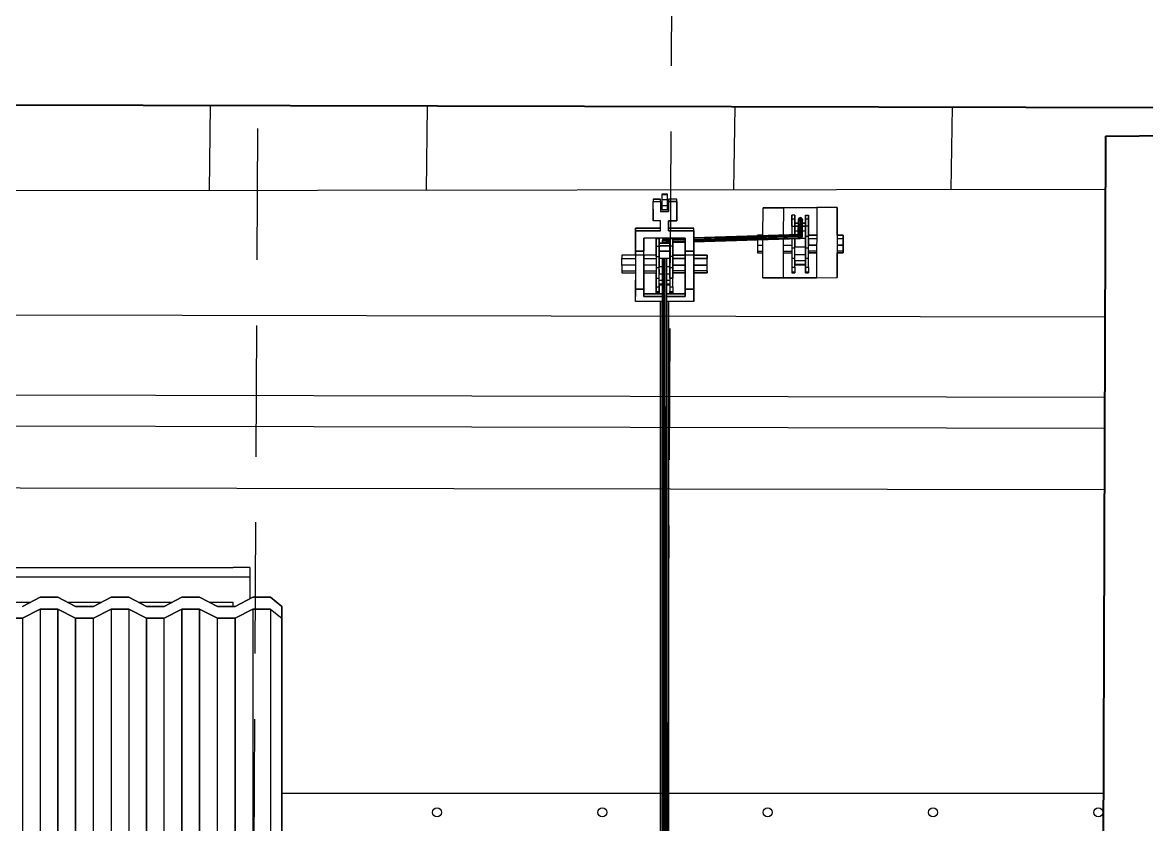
# Model space of a CAD drawing. Header units: millimetres. Extents: x -4997 to -4876, y -8737 to -8661.
# Drawn here: x -4911.26 to -4905.82, y -8696.64 to -8692.76 of the extents above; entities that cross this region are included whole.
import ezdxf

# ---------------------------------------------------------------- set-up
doc = ezdxf.new("R2010")
doc.units = ezdxf.units.MM
doc.header["$LTSCALE"] = 0.1
doc.linetypes.add('HIDDEN', pattern=[9.525, 6.35, -3.175])
for name, color, linetype in [('cobertura nova', 4, 'Continuous'), ('hachuras cobertura', 251, 'Continuous'), ('imagem', 7, 'Continuous'), ('layout cobertura', 251, 'Continuous'), ('visto', 9, 'Continuous')]:
    doc.layers.add(name, color=color, linetype=linetype)
doc.layers.add('coberturas', color=7, linetype='Continuous', lineweight=40)
picture_1 = doc.add_image_def('image1.jpg', size_in_pixel=(1920, 1080))

msp = doc.modelspace()

# ---------------------------------------------------------------- linework, layer by layer
at = {"layer": 'cobertura nova'}
for p, q in [((-4908.1689, -8693.6184), (-4908.2042, -8693.6184)), ((-4908.2042, -8693.6184), (-4908.2042, -8693.6301)), ((-4908.2042, -8693.6184), (-4908.1689, -8693.6184)), ((-4908.2042, -8693.6783), (-4908.2042, -8693.6301)), ((-4908.2042, -8693.6301), (-4908.1689, -8693.6301)), ((-4908.1689, -8693.6301), (-4908.1689, -8693.6184)), ((-4908.1689, -8693.6301), (-4908.1689, -8693.6783)), ((-4908.1603, -8693.5936), (-4908.136, -8693.5936)), ((-4908.1603, -8693.5969), (-4908.1603, -8693.5936)), ((-4908.1603, -8693.6207), (-4908.1603, -8693.5969)), ((-4908.1603, -8693.5969), (-4908.136, -8693.5969)), ((-4908.1603, -8693.6509), (-4908.1603, -8693.6207)), ((-4908.1603, -8693.6207), (-4908.136, -8693.6207)), ((-4908.136, -8693.5936), (-4908.136, -8693.5969)), ((-4908.136, -8693.5969), (-4908.136, -8693.6207)), ((-4908.136, -8693.6207), (-4908.136, -8693.6509)), ((-4908.0901, -8693.6184), (-4908.1293, -8693.6184)), ((-4908.1293, -8693.6184), (-4908.1293, -8693.6301)), ((-4908.0901, -8693.6301), (-4908.1293, -8693.6301)), ((-4908.1293, -8693.6301), (-4908.1293, -8693.6783)), ((-4908.1293, -8693.6783), (-4908.1293, -8693.6301)), ((-4908.1293, -8693.6301), (-4908.0901, -8693.6301)), ((-4908.0901, -8693.6301), (-4908.0901, -8693.6184)), ((-4908.0901, -8693.6783), (-4908.0901, -8693.6301)), ((-4908.0901, -8693.6301), (-4908.0901, -8693.6783)), ((-4908.2042, -8693.6665), (-4908.2042, -8693.6783)), ((-4908.2042, -8693.6783), (-4908.2042, -8693.6665)), ((-4908.2042, -8693.7238), (-4908.2042, -8693.6783)), ((-4908.2042, -8693.6783), (-4908.2042, -8693.7238)), ((-4908.1603, -8693.6665), (-4908.1689, -8693.6665)), ((-4908.1689, -8693.6665), (-4908.1603, -8693.6665)), ((-4908.1293, -8693.6783), (-4908.1689, -8693.6783)), ((-4908.1689, -8693.6783), (-4908.1293, -8693.6783)), ((-4908.1603, -8693.6699), (-4908.1603, -8693.6509)), ((-4908.136, -8693.6509), (-4908.1603, -8693.6509)), ((-4908.136, -8693.6699), (-4908.1603, -8693.6699)), ((-4908.136, -8693.6509), (-4908.136, -8693.6699)), ((-4908.1293, -8693.6665), (-4908.136, -8693.6665)), ((-4908.136, -8693.6665), (-4908.1293, -8693.6665)), ((-4908.1293, -8693.6665), (-4908.1293, -8693.6783)), ((-4908.0901, -8693.7238), (-4908.0901, -8693.6783)), ((-4908.0901, -8693.6783), (-4908.0901, -8693.7238)), ((-4907.6731, -8693.7951), (-4907.6727, -8693.6603)), ((-4907.6727, -8693.6603), (-4907.574, -8693.6601)), ((-4907.574, -8693.6602), (-4907.6727, -8693.6604)), ((-4907.574, -8693.6601), (-4907.5745, -8693.792)), ((-4907.574, -8693.6601), (-4907.412, -8693.6599)), ((-4907.412, -8693.6599), (-4907.574, -8693.6602)), ((-4907.412, -8693.6599), (-4907.4132, -8693.9986)), ((-4907.3136, -8693.6596), (-4907.412, -8693.6599)), ((-4907.3136, -8693.6596), (-4907.3145, -8693.9983)), ((-4907.3139, -8693.7936), (-4907.3136, -8693.6596)), ((-4908.1689, -8693.7238), (-4908.2042, -8693.7238)), ((-4908.1689, -8693.7715), (-4908.1689, -8693.7238)), ((-4908.1689, -8693.7596), (-4908.1689, -8693.7238)), ((-4908.1293, -8693.7597), (-4908.1293, -8693.7238)), ((-4908.1293, -8693.7714), (-4908.1293, -8693.7238)), ((-4908.1293, -8693.7238), (-4908.1293, -8693.7596)), ((-4908.1293, -8693.7238), (-4908.0901, -8693.7238)), ((-4908.0901, -8693.7238), (-4908.1293, -8693.7238)), ((-4908.1293, -8693.7238), (-4908.1293, -8693.7715)), ((-4907.5327, -8693.6967), (-4907.5327, -8693.7153)), ((-4907.5327, -8693.7019), (-4907.5327, -8693.6967)), ((-4907.5183, -8693.6967), (-4907.5327, -8693.6967)), ((-4907.5327, -8693.6967), (-4907.5327, -8693.7019)), ((-4907.5327, -8693.7153), (-4907.5327, -8693.6967)), ((-4907.5327, -8693.7249), (-4907.5327, -8693.7019)), ((-4907.5327, -8693.7153), (-4907.5327, -8693.7501)), ((-4907.5183, -8693.7153), (-4907.5327, -8693.7153)), ((-4907.5327, -8693.7501), (-4907.5327, -8693.7153)), ((-4907.5327, -8693.7501), (-4907.5327, -8693.7249)), ((-4907.5183, -8693.7153), (-4907.5183, -8693.6967)), ((-4907.5183, -8693.6967), (-4907.5183, -8693.7153)), ((-4907.5183, -8693.7501), (-4907.5183, -8693.7153)), ((-4907.5183, -8693.7153), (-4907.5183, -8693.7501)), ((-4907.5035, -8693.7355), (-4907.5183, -8693.7355)), ((-4907.5183, -8693.7355), (-4907.5035, -8693.7355)), ((-4907.5183, -8693.7489), (-4907.5183, -8693.7355)), ((-4907.5034, -8693.7192), (-4907.5041, -8693.7898)), ((-4907.5001, -8693.7272), (-4907.5036, -8693.7898)), ((-4907.5034, -8693.7192), (-4907.4921, -8693.708)), ((-4907.5001, -8693.7113), (-4907.5034, -8693.7192)), ((-4907.5034, -8693.7192), (-4907.5001, -8693.7272)), ((-4907.5001, -8693.7272), (-4907.5007, -8693.7897)), ((-4907.4921, -8693.708), (-4907.5001, -8693.7113)), ((-4907.4921, -8693.708), (-4907.5001, -8693.7272)), ((-4907.4921, -8693.7305), (-4907.5001, -8693.7272)), ((-4907.4921, -8693.7305), (-4907.4989, -8693.7896)), ((-4907.4929, -8693.8095), (-4907.4842, -8693.7272)), ((-4907.4921, -8693.7305), (-4907.4929, -8693.8095)), ((-4907.4842, -8693.7113), (-4907.4921, -8693.708)), ((-4907.4809, -8693.7192), (-4907.4921, -8693.708)), ((-4907.4921, -8693.708), (-4907.4921, -8693.7305)), ((-4907.4842, -8693.7272), (-4907.4921, -8693.708)), ((-4907.4842, -8693.7272), (-4907.4921, -8693.7305)), ((-4907.485, -8693.8066), (-4907.4809, -8693.7192)), ((-4907.485, -8693.8066), (-4907.4842, -8693.7272)), ((-4907.4842, -8693.7113), (-4907.4809, -8693.7192)), ((-4907.4809, -8693.7192), (-4907.4842, -8693.7272)), ((-4907.4817, -8693.7995), (-4907.4809, -8693.7192)), ((-4907.4672, -8693.7355), (-4907.481, -8693.7355)), ((-4907.481, -8693.7355), (-4907.4672, -8693.7355)), ((-4907.4672, -8693.6967), (-4907.4527, -8693.6967)), ((-4907.4672, -8693.7153), (-4907.4672, -8693.6967)), ((-4907.4672, -8693.7019), (-4907.4672, -8693.6967)), ((-4907.4672, -8693.6967), (-4907.4672, -8693.7153)), ((-4907.4672, -8693.7019), (-4907.4672, -8693.7249)), ((-4907.4672, -8693.7249), (-4907.4672, -8693.7019)), ((-4907.4527, -8693.7153), (-4907.4672, -8693.7153)), ((-4907.4672, -8693.7153), (-4907.4672, -8693.7501)), ((-4907.4672, -8693.7501), (-4907.4672, -8693.7153)), ((-4907.4672, -8693.7249), (-4907.4672, -8693.7249)), ((-4907.4672, -8693.7249), (-4907.4672, -8693.7355)), ((-4907.4672, -8693.7355), (-4907.4672, -8693.7249)), ((-4907.4672, -8693.7355), (-4907.4672, -8693.7489)), ((-4907.4527, -8693.6967), (-4907.4527, -8693.7153)), ((-4907.4527, -8693.7153), (-4907.4527, -8693.6967)), ((-4907.4527, -8693.7153), (-4907.4527, -8693.7501)), ((-4907.4527, -8693.7501), (-4907.4527, -8693.7153)), ((-4908.2905, -8693.7951), (-4908.2905, -8693.7596)), ((-4908.2905, -8693.7596), (-4908.2905, -8693.7714)), ((-4908.2905, -8693.7714), (-4908.2905, -8693.7596)), ((-4908.2905, -8693.7596), (-4908.2487, -8693.7596)), ((-4908.2487, -8693.7597), (-4908.2905, -8693.7597)), ((-4908.2905, -8693.7597), (-4908.2905, -8693.7952)), ((-4908.2905, -8693.7714), (-4908.2905, -8693.8069)), ((-4908.2487, -8693.7714), (-4908.2905, -8693.7714)), ((-4908.2905, -8693.807), (-4908.2905, -8693.7715)), ((-4908.2905, -8693.7715), (-4908.2487, -8693.7715)), ((-4908.2487, -8693.7596), (-4908.1689, -8693.7596)), ((-4908.1689, -8693.7597), (-4908.2487, -8693.7597)), ((-4908.1689, -8693.7714), (-4908.2487, -8693.7714)), ((-4908.2487, -8693.7715), (-4908.1689, -8693.7715)), ((-4908.1293, -8693.7596), (-4908.0496, -8693.7596)), ((-4908.0496, -8693.7597), (-4908.1293, -8693.7597)), ((-4908.0496, -8693.7714), (-4908.1293, -8693.7714)), ((-4908.1293, -8693.7715), (-4908.0496, -8693.7715)), ((-4908.0496, -8693.7596), (-4908.0077, -8693.7596)), ((-4908.0077, -8693.7597), (-4908.0496, -8693.7597)), ((-4908.0077, -8693.7714), (-4908.0496, -8693.7714)), ((-4908.0496, -8693.7715), (-4908.0077, -8693.7715)), ((-4908.0077, -8693.7714), (-4908.0077, -8693.7596)), ((-4908.0077, -8693.8069), (-4908.0077, -8693.7714)), ((-4908.0077, -8693.7714), (-4908.0077, -8693.7715)), ((-4908.0077, -8693.7715), (-4908.0077, -8693.7714)), ((-4908.0077, -8693.7715), (-4908.0077, -8693.807)), ((-4907.4929, -8693.7895), (-4908.0077, -8693.8054)), ((-4907.5009, -8693.7924), (-4908.0077, -8693.8081)), ((-4908.0077, -8693.806), (-4907.5009, -8693.7924)), ((-4907.6994, -8693.7959), (-4907.6994, -8693.7936)), ((-4907.6994, -8693.7936), (-4907.6994, -8693.7959)), ((-4907.6731, -8693.7936), (-4907.6994, -8693.7936)), ((-4907.6994, -8693.7959), (-4907.6994, -8693.7936)), ((-4907.5327, -8693.7501), (-4907.5327, -8693.7907)), ((-4907.5327, -8693.7501), (-4907.5183, -8693.7501)), ((-4907.5183, -8693.7489), (-4907.5037, -8693.7489)), ((-4907.5037, -8693.7489), (-4907.5183, -8693.7489)), ((-4907.5183, -8693.7902), (-4907.5183, -8693.7501)), ((-4907.5183, -8693.7501), (-4907.5183, -8693.7902)), ((-4907.5039, -8693.774), (-4907.5183, -8693.774)), ((-4907.5009, -8693.7924), (-4907.5042, -8693.7995)), ((-4907.4929, -8693.7895), (-4907.5009, -8693.7924)), ((-4907.4992, -8693.7918), (-4907.5009, -8693.8066)), ((-4907.5007, -8693.7923), (-4907.5009, -8693.8066)), ((-4907.4672, -8693.774), (-4907.4814, -8693.774)), ((-4907.4812, -8693.7489), (-4907.4672, -8693.7489)), ((-4907.4672, -8693.7489), (-4907.4812, -8693.7489)), ((-4907.4672, -8693.7501), (-4907.4672, -8693.7995)), ((-4907.4527, -8693.7501), (-4907.4672, -8693.7501)), ((-4907.4672, -8693.7995), (-4907.4672, -8693.7501)), ((-4907.4527, -8693.7501), (-4907.4527, -8693.7995)), ((-4907.4527, -8693.7995), (-4907.4527, -8693.7501)), ((-4907.4527, -8693.7936), (-4907.4124, -8693.7936)), ((-4907.4124, -8693.7936), (-4907.4527, -8693.7936)), ((-4907.3139, -8693.7936), (-4907.2857, -8693.7936)), ((-4907.2857, -8693.7936), (-4907.3139, -8693.7936)), ((-4907.2857, -8693.7936), (-4907.2857, -8693.7936)), ((-4907.2857, -8693.7936), (-4907.2857, -8693.8098)), ((-4907.2857, -8693.8022), (-4907.2857, -8693.7936)), ((-4907.2857, -8693.8098), (-4907.2857, -8693.7936)), ((-4908.2905, -8693.807), (-4908.2905, -8693.7951)), ((-4908.2905, -8693.7952), (-4908.2905, -8693.807)), ((-4908.2905, -8693.8069), (-4908.2905, -8693.8704)), ((-4908.2905, -8693.8705), (-4908.2905, -8693.807)), ((-4908.2487, -8693.8704), (-4908.2487, -8693.8069)), ((-4908.2487, -8693.807), (-4908.2487, -8693.8586)), ((-4908.2487, -8693.8587), (-4908.2487, -8693.807)), ((-4908.1689, -8693.807), (-4908.2487, -8693.807)), ((-4908.2487, -8693.807), (-4908.2487, -8693.8705)), ((-4908.1893, -8693.8211), (-4908.1893, -8693.807)), ((-4908.1893, -8693.807), (-4908.1893, -8693.8115)), ((-4908.1893, -8693.8115), (-4908.1893, -8693.807)), ((-4908.1893, -8693.8115), (-4908.1893, -8693.8462)), ((-4908.1749, -8693.8115), (-4908.1893, -8693.8115)), ((-4908.1893, -8693.8462), (-4908.1893, -8693.8115)), ((-4908.1893, -8693.8631), (-4908.1893, -8693.8211)), ((-4908.1893, -8693.8462), (-4908.1893, -8693.8956)), ((-4908.1893, -8693.8462), (-4908.1749, -8693.8462)), ((-4908.1893, -8693.8956), (-4908.1893, -8693.8462)), ((-4908.1749, -8693.8115), (-4908.1749, -8693.807)), ((-4908.1749, -8693.807), (-4908.1749, -8693.8211)), ((-4908.1749, -8693.807), (-4908.1749, -8693.8115)), ((-4908.1749, -8693.8462), (-4908.1749, -8693.8115)), ((-4908.1749, -8693.8115), (-4908.1749, -8693.8462)), ((-4908.1749, -8693.8211), (-4908.1749, -8693.8316)), ((-4908.1238, -8693.8316), (-4908.1749, -8693.8316)), ((-4908.1749, -8693.8316), (-4908.1238, -8693.8316)), ((-4908.1749, -8693.845), (-4908.1749, -8693.8316)), ((-4908.1238, -8693.845), (-4908.1749, -8693.845)), ((-4908.1749, -8693.845), (-4908.1238, -8693.845)), ((-4908.1749, -8693.8956), (-4908.1749, -8693.8462)), ((-4908.1749, -8693.8462), (-4908.1749, -8693.8956)), ((-4908.1293, -8693.807), (-4908.1689, -8693.807)), ((-4908.157, -8693.8127), (-4908.1603, -8693.8195)), ((-4908.1238, -8693.8184), (-4908.1603, -8693.8195)), ((-4908.1238, -8693.8188), (-4908.1603, -8693.8195)), ((-4908.1603, -8693.8195), (-4908.1603, -8693.8316)), ((-4908.1603, -8693.8195), (-4908.157, -8693.8264)), ((-4908.1603, -8693.845), (-4908.1603, -8693.845)), ((-4908.1582, -8693.845), (-4908.1582, -8693.845)), ((-4908.157, -8693.8264), (-4908.1573, -8693.8316)), ((-4908.149, -8693.8098), (-4908.157, -8693.8127)), ((-4908.1238, -8693.8116), (-4908.157, -8693.8127)), ((-4908.1238, -8693.812), (-4908.157, -8693.8127)), ((-4908.1408, -8693.8259), (-4908.157, -8693.8264)), ((-4908.1409, -8693.826), (-4908.157, -8693.8264)), ((-4908.157, -8693.8264), (-4908.157, -8693.8316)), ((-4908.157, -8693.8264), (-4908.149, -8693.8292)), ((-4908.157, -8693.845), (-4908.157, -8693.845)), ((-4908.1514, -8693.845), (-4908.1514, -8693.845)), ((-4908.1494, -8693.8316), (-4908.149, -8693.8292)), ((-4908.1238, -8693.809), (-4908.149, -8693.8098)), ((-4908.149, -8693.8098), (-4908.1238, -8693.8092)), ((-4908.149, -8693.8292), (-4908.1411, -8693.8264)), ((-4908.149, -8693.8316), (-4908.149, -8693.8292)), ((-4908.149, -8693.845), (-4908.149, -8693.845)), ((-4908.1436, -8693.845), (-4908.1436, -8693.845)), ((-4908.1418, -8693.8316), (-4908.1411, -8693.8264)), ((-4908.1411, -8693.8264), (-4908.1378, -8693.8195)), ((-4908.1411, -8693.8264), (-4908.1411, -8693.8316)), ((-4908.1411, -8693.845), (-4908.1411, -8693.845)), ((-4908.1391, -8693.845), (-4908.1391, -8693.845)), ((-4908.1384, -8693.8316), (-4908.1378, -8693.8195)), ((-4908.1378, -8693.8316), (-4908.1378, -8693.8195)), ((-4908.1238, -8693.8254), (-4908.1378, -8693.8258)), ((-4908.1238, -8693.8256), (-4908.1378, -8693.8259)), ((-4908.1378, -8693.8289), (-4908.1238, -8693.8285)), ((-4908.1378, -8693.845), (-4908.1378, -8693.845)), ((-4908.0496, -8693.807), (-4908.1293, -8693.807)), ((-4908.1238, -8693.8115), (-4908.1238, -8693.807)), ((-4908.1238, -8693.809), (-4908.1238, -8693.807)), ((-4908.1238, -8693.807), (-4908.1238, -8693.8115)), ((-4908.1093, -8693.8115), (-4908.1238, -8693.8115)), ((-4908.1238, -8693.8115), (-4908.1238, -8693.8462)), ((-4908.1238, -8693.8462), (-4908.1238, -8693.8115)), ((-4908.1238, -8693.8316), (-4908.1238, -8693.8285)), ((-4908.1238, -8693.8353), (-4908.1238, -8693.8316)), ((-4908.1238, -8693.8316), (-4908.1238, -8693.8316)), ((-4908.1238, -8693.8316), (-4908.1238, -8693.845)), ((-4908.1238, -8693.845), (-4908.1238, -8693.8316)), ((-4908.1238, -8693.845), (-4908.1238, -8693.845)), ((-4908.1238, -8693.8701), (-4908.1238, -8693.845)), ((-4908.1238, -8693.8462), (-4908.1238, -8693.8956)), ((-4908.1093, -8693.8462), (-4908.1238, -8693.8462)), ((-4908.1238, -8693.8956), (-4908.1238, -8693.8462)), ((-4908.1093, -8693.807), (-4908.1093, -8693.8115)), ((-4908.1093, -8693.8115), (-4908.1093, -8693.807)), ((-4908.0576, -8693.807), (-4908.1093, -8693.8086)), ((-4908.1093, -8693.8088), (-4908.0496, -8693.8072)), ((-4908.0496, -8693.8094), (-4908.1093, -8693.8112)), ((-4908.0496, -8693.8105), (-4908.1093, -8693.8117)), ((-4908.1093, -8693.8115), (-4908.1093, -8693.8462)), ((-4908.1093, -8693.8462), (-4908.1093, -8693.8115)), ((-4908.0496, -8693.8162), (-4908.1093, -8693.818)), ((-4908.0496, -8693.8174), (-4908.1093, -8693.8185)), ((-4908.0496, -8693.8232), (-4908.1093, -8693.825)), ((-4908.0496, -8693.8237), (-4908.1093, -8693.8252)), ((-4908.1093, -8693.8281), (-4908.0496, -8693.8263)), ((-4908.1093, -8693.8462), (-4908.1093, -8693.8956)), ((-4908.1093, -8693.8956), (-4908.1093, -8693.8462)), ((-4908.0496, -8693.8069), (-4908.0496, -8693.8704)), ((-4908.0496, -8693.8705), (-4908.0496, -8693.807)), ((-4907.5042, -8693.7995), (-4908.0077, -8693.8097)), ((-4907.5042, -8693.7995), (-4908.0077, -8693.8149)), ((-4907.5009, -8693.8066), (-4908.0077, -8693.8165)), ((-4907.5009, -8693.8066), (-4908.0077, -8693.8219)), ((-4908.0077, -8693.8704), (-4908.0077, -8693.8069)), ((-4908.0077, -8693.807), (-4908.0077, -8693.8586)), ((-4908.0077, -8693.807), (-4908.0077, -8693.8705)), ((-4908.0077, -8693.8587), (-4908.0077, -8693.8071)), ((-4907.4929, -8693.8095), (-4908.0077, -8693.8226)), ((-4908.0077, -8693.825), (-4907.4929, -8693.8095)), ((-4907.6994, -8693.8157), (-4907.6994, -8693.8414)), ((-4907.6994, -8693.8414), (-4907.6994, -8693.8697)), ((-4907.6994, -8693.8414), (-4907.6732, -8693.8414)), ((-4907.6736, -8693.999), (-4907.6731, -8693.8149)), ((-4907.5745, -8693.8119), (-4907.5752, -8693.9988)), ((-4907.5747, -8693.8414), (-4907.5327, -8693.8414)), ((-4907.5327, -8693.8107), (-4907.5327, -8693.8537)), ((-4907.5183, -8693.8537), (-4907.5183, -8693.8103)), ((-4907.5183, -8693.8103), (-4907.5183, -8693.8488)), ((-4907.5042, -8693.7995), (-4907.5009, -8693.8066)), ((-4907.5009, -8693.8066), (-4907.4929, -8693.8095)), ((-4907.4672, -8693.8096), (-4907.4968, -8693.8096)), ((-4907.4929, -8693.8095), (-4907.485, -8693.8066)), ((-4907.485, -8693.8066), (-4907.4817, -8693.7995)), ((-4907.4672, -8693.7995), (-4907.4672, -8693.8537)), ((-4907.4527, -8693.7995), (-4907.4672, -8693.7995)), ((-4907.4672, -8693.8537), (-4907.4672, -8693.7995)), ((-4907.4672, -8693.8096), (-4907.4672, -8693.8488)), ((-4907.4527, -8693.8537), (-4907.4527, -8693.7995)), ((-4907.4527, -8693.8098), (-4907.4125, -8693.8098)), ((-4907.4527, -8693.8414), (-4907.4527, -8693.8098)), ((-4907.4527, -8693.8098), (-4907.4527, -8693.8414)), ((-4907.4126, -8693.8414), (-4907.4527, -8693.8414)), ((-4907.4527, -8693.8414), (-4907.4126, -8693.8414)), ((-4907.314, -8693.8098), (-4907.2857, -8693.8098)), ((-4907.2857, -8693.8414), (-4907.314, -8693.8414)), ((-4907.314, -8693.8414), (-4907.2857, -8693.8414)), ((-4907.2857, -8693.8098), (-4907.2857, -8693.8414)), ((-4907.2857, -8693.8305), (-4907.2857, -8693.8098)), ((-4907.2857, -8693.8414), (-4907.2857, -8693.8098)), ((-4907.2857, -8693.8621), (-4907.2857, -8693.8305)), ((-4907.2857, -8693.8414), (-4907.2857, -8693.8697)), ((-4907.2857, -8693.8697), (-4907.2857, -8693.8414)), ((-4908.356, -8693.8897), (-4908.356, -8693.906)), ((-4908.2905, -8693.8897), (-4908.356, -8693.8897)), ((-4908.2905, -8693.8704), (-4908.2487, -8693.8704)), ((-4908.2905, -8693.8705), (-4908.2905, -8693.8883)), ((-4908.2905, -8693.8883), (-4908.2905, -8693.8705)), ((-4908.2487, -8693.8705), (-4908.2905, -8693.8705)), ((-4908.2905, -8693.8883), (-4908.2905, -8693.8883)), ((-4908.2905, -8693.8883), (-4908.2905, -8694.0103)), ((-4908.2905, -8693.8883), (-4908.2487, -8693.8883)), ((-4908.2487, -8693.8883), (-4908.2487, -8693.8705)), ((-4908.2487, -8694.0103), (-4908.2487, -8693.8883)), ((-4908.2487, -8693.8883), (-4908.2487, -8694.0103)), ((-4908.1893, -8693.8897), (-4908.2487, -8693.8897)), ((-4908.1893, -8693.8897), (-4908.1893, -8693.8631)), ((-4908.1893, -8693.8956), (-4908.1893, -8693.9499)), ((-4908.1893, -8693.8956), (-4908.1749, -8693.8956)), ((-4908.1238, -8693.8701), (-4908.1749, -8693.8701)), ((-4908.1749, -8693.8701), (-4908.1238, -8693.8701)), ((-4908.1749, -8693.9499), (-4908.1749, -8693.8956)), ((-4908.1749, -8693.8956), (-4908.1749, -8693.9499)), ((-4908.1238, -8693.8701), (-4908.1238, -8693.8701)), ((-4908.1238, -8693.9058), (-4908.1238, -8693.8701)), ((-4908.1238, -8693.8956), (-4908.1238, -8693.9499)), ((-4908.1093, -8693.8956), (-4908.1238, -8693.8956)), ((-4908.1238, -8693.9499), (-4908.1238, -8693.8956)), ((-4908.1093, -8693.8897), (-4908.0496, -8693.8897)), ((-4908.0496, -8693.8897), (-4908.1093, -8693.8897)), ((-4908.1093, -8693.9499), (-4908.1093, -8693.8956)), ((-4908.1093, -8693.8956), (-4908.1093, -8693.9499)), ((-4908.0496, -8693.8883), (-4908.0496, -8693.8704)), ((-4908.0496, -8693.8704), (-4908.0077, -8693.8704)), ((-4908.0496, -8693.8705), (-4908.0496, -8693.8883)), ((-4908.0077, -8693.8705), (-4908.0496, -8693.8705)), ((-4908.0496, -8693.8883), (-4908.0496, -8694.0103)), ((-4908.0496, -8694.0103), (-4908.0496, -8693.8883)), ((-4908.0496, -8693.8883), (-4908.0077, -8693.8883)), ((-4908.0077, -8693.8586), (-4908.0077, -8693.8586)), ((-4908.0077, -8693.8587), (-4908.0077, -8693.8897)), ((-4908.0077, -8693.8897), (-4908.0077, -8693.8587)), ((-4908.0077, -8693.8587), (-4908.0077, -8693.8587)), ((-4908.0077, -8693.8883), (-4908.0077, -8693.8704)), ((-4908.0077, -8693.8705), (-4908.0077, -8693.8883)), ((-4908.0077, -8694.0103), (-4908.0077, -8693.8883)), ((-4908.0077, -8693.8883), (-4908.0077, -8694.0103)), ((-4908.0077, -8693.8897), (-4907.9423, -8693.8897)), ((-4907.9423, -8693.8897), (-4908.0077, -8693.8897)), ((-4907.9423, -8693.8897), (-4907.9423, -8693.8897)), ((-4907.9423, -8693.8897), (-4907.9423, -8693.906)), ((-4907.9423, -8693.906), (-4907.9423, -8693.8897)), ((-4907.6994, -8693.8697), (-4907.6994, -8693.8783)), ((-4907.6994, -8693.8697), (-4907.6733, -8693.8697)), ((-4907.6994, -8693.8783), (-4907.6733, -8693.8783)), ((-4907.5748, -8693.8697), (-4907.5327, -8693.8697)), ((-4907.5748, -8693.8783), (-4907.5327, -8693.8783)), ((-4907.5327, -8693.8537), (-4907.5327, -8693.9049)), ((-4907.5327, -8693.8537), (-4907.5183, -8693.8537)), ((-4907.5183, -8693.8488), (-4907.4672, -8693.8488)), ((-4907.5183, -8693.9049), (-4907.5183, -8693.8537)), ((-4907.5183, -8693.8858), (-4907.4672, -8693.8858)), ((-4907.4672, -8693.8537), (-4907.4672, -8693.9049)), ((-4907.4672, -8693.8537), (-4907.4527, -8693.8537)), ((-4907.4672, -8693.9049), (-4907.4672, -8693.8537)), ((-4907.4527, -8693.9049), (-4907.4527, -8693.8537)), ((-4907.4527, -8693.8697), (-4907.4527, -8693.8783)), ((-4907.4127, -8693.8697), (-4907.4527, -8693.8697)), ((-4907.4527, -8693.8783), (-4907.4527, -8693.8697)), ((-4907.4127, -8693.8783), (-4907.4527, -8693.8783)), ((-4907.4527, -8693.8783), (-4907.4127, -8693.8783)), ((-4907.3145, -8693.9983), (-4907.3141, -8693.8783)), ((-4907.2857, -8693.8697), (-4907.3141, -8693.8697)), ((-4907.2857, -8693.8783), (-4907.3141, -8693.8783)), ((-4907.3141, -8693.8783), (-4907.2857, -8693.8783)), ((-4907.2857, -8693.8697), (-4907.2857, -8693.8783)), ((-4907.2857, -8693.8783), (-4907.2857, -8693.8697)), ((-4907.2857, -8693.8783), (-4907.2857, -8693.8783)), ((-4908.356, -8693.9375), (-4908.356, -8693.906)), ((-4908.356, -8693.906), (-4908.2905, -8693.906)), ((-4908.356, -8693.9375), (-4908.356, -8693.9659)), ((-4908.2905, -8693.9375), (-4908.356, -8693.9375)), ((-4908.2487, -8693.906), (-4908.1893, -8693.906)), ((-4908.1893, -8693.9375), (-4908.2487, -8693.9375)), ((-4908.1893, -8693.906), (-4908.1893, -8693.9375)), ((-4908.1893, -8693.9375), (-4908.1893, -8693.9659)), ((-4908.1893, -8693.9499), (-4908.1749, -8693.9499)), ((-4908.1893, -8693.9499), (-4908.1893, -8694.0011)), ((-4908.1238, -8693.9058), (-4908.1749, -8693.9058)), ((-4908.1749, -8693.9449), (-4908.1749, -8693.9058)), ((-4908.1749, -8693.9449), (-4908.1603, -8693.9449)), ((-4908.1749, -8694.0011), (-4908.1749, -8693.9499)), ((-4908.1749, -8693.9819), (-4908.1749, -8693.9499)), ((-4908.1603, -8693.9058), (-4908.1603, -8699.3077)), ((-4908.157, -8693.9058), (-4908.1601, -8699.3077)), ((-4908.157, -8693.9058), (-4908.157, -8699.3077)), ((-4908.1565, -8699.3077), (-4908.149, -8693.9058)), ((-4908.149, -8699.3077), (-4908.149, -8693.9058)), ((-4908.1485, -8699.3077), (-4908.1411, -8693.9058)), ((-4908.1411, -8693.9058), (-4908.1411, -8699.3077)), ((-4908.1409, -8699.3077), (-4908.1378, -8693.9058)), ((-4908.1378, -8699.3077), (-4908.1378, -8693.9058)), ((-4908.1378, -8693.9449), (-4908.1238, -8693.9449)), ((-4908.1238, -8693.9449), (-4908.1238, -8693.9058)), ((-4908.1238, -8693.9819), (-4908.1238, -8693.9449)), ((-4908.1238, -8693.9499), (-4908.1238, -8694.0011)), ((-4908.1238, -8693.9499), (-4908.1093, -8693.9499)), ((-4908.1238, -8694.0011), (-4908.1238, -8693.9499)), ((-4908.1093, -8693.906), (-4908.0496, -8693.906)), ((-4908.1093, -8693.9375), (-4908.1093, -8693.906)), ((-4908.0496, -8693.906), (-4908.1093, -8693.906)), ((-4908.1093, -8693.906), (-4908.1093, -8693.906)), ((-4908.0496, -8693.9375), (-4908.1093, -8693.9375)), ((-4908.1093, -8693.9375), (-4908.0496, -8693.9375)), ((-4908.1093, -8694.0011), (-4908.1093, -8693.9499)), ((-4908.1093, -8693.9499), (-4908.1093, -8694.0011)), ((-4908.0077, -8693.906), (-4907.9423, -8693.906)), ((-4907.9423, -8693.906), (-4908.0077, -8693.906)), ((-4907.9423, -8693.9375), (-4908.0077, -8693.9375)), ((-4908.0077, -8693.9375), (-4907.9423, -8693.9375)), ((-4907.9423, -8693.906), (-4907.9423, -8693.906)), ((-4907.9423, -8693.9375), (-4907.9423, -8693.906)), ((-4907.9423, -8693.9659), (-4907.9423, -8693.9375)), ((-4907.5327, -8693.9049), (-4907.5327, -8693.947)), ((-4907.5327, -8693.9049), (-4907.5183, -8693.9049)), ((-4907.5327, -8693.947), (-4907.5327, -8693.97)), ((-4907.5327, -8693.947), (-4907.5183, -8693.947)), ((-4907.5183, -8693.947), (-4907.5183, -8693.9049)), ((-4907.5183, -8693.9161), (-4907.4672, -8693.9161)), ((-4907.5183, -8693.9161), (-4907.5183, -8693.9327)), ((-4907.5183, -8693.9327), (-4907.4672, -8693.9327)), ((-4907.5183, -8693.9364), (-4907.5183, -8693.9327)), ((-4907.5183, -8693.9327), (-4907.5183, -8693.9364)), ((-4907.4672, -8693.9364), (-4907.5183, -8693.9364)), ((-4907.5183, -8693.9364), (-4907.4672, -8693.9364)), ((-4907.5183, -8693.947), (-4907.5183, -8693.97)), ((-4907.4672, -8693.9049), (-4907.4672, -8693.947)), ((-4907.4672, -8693.9049), (-4907.4527, -8693.9049)), ((-4907.4672, -8693.947), (-4907.4672, -8693.9049)), ((-4907.4672, -8693.947), (-4907.4672, -8693.97)), ((-4907.4672, -8693.947), (-4907.4527, -8693.947)), ((-4907.4672, -8693.97), (-4907.4672, -8693.947)), ((-4907.4527, -8693.947), (-4907.4527, -8693.9049)), ((-4907.4527, -8693.947), (-4907.4527, -8693.97)), ((-4908.356, -8693.9659), (-4908.2905, -8693.9659)), ((-4908.356, -8693.9659), (-4908.356, -8693.9745)), ((-4908.356, -8693.9745), (-4908.2905, -8693.9745)), ((-4908.2905, -8694.0081), (-4908.2905, -8694.0081)), ((-4908.2905, -8694.0081), (-4908.2905, -8694.0249)), ((-4908.2905, -8694.0103), (-4908.2905, -8694.0103)), ((-4908.2905, -8694.0103), (-4908.2905, -8694.0547)), ((-4908.2905, -8694.0547), (-4908.2905, -8694.0103)), ((-4908.2487, -8693.9659), (-4908.1893, -8693.9659)), ((-4908.2487, -8693.9745), (-4908.2487, -8694.0081)), ((-4908.2487, -8693.9745), (-4908.1893, -8693.9745)), ((-4908.2487, -8694.0103), (-4908.2487, -8694.0249)), ((-4908.2487, -8694.0547), (-4908.2487, -8694.0103)), ((-4908.2487, -8694.0103), (-4908.2487, -8694.0547)), ((-4908.1893, -8693.9659), (-4908.1893, -8693.9745)), ((-4908.1893, -8694.018), (-4908.1893, -8693.9745)), ((-4908.1893, -8694.0011), (-4908.1749, -8694.0011)), ((-4908.1893, -8694.0431), (-4908.1893, -8694.0011)), ((-4908.1893, -8694.0011), (-4908.1893, -8694.0431)), ((-4908.1749, -8693.9584), (-4908.1749, -8693.978)), ((-4908.1603, -8693.9819), (-4908.1749, -8693.9819)), ((-4908.1749, -8694.0122), (-4908.1749, -8693.9819)), ((-4908.1749, -8693.9941), (-4908.1749, -8693.9941)), ((-4908.1749, -8693.9941), (-4908.1749, -8693.9941)), ((-4908.1749, -8693.9941), (-4908.1749, -8693.9941)), ((-4908.1749, -8694.0431), (-4908.1749, -8694.0011)), ((-4908.1238, -8693.9819), (-4908.1378, -8693.9819)), ((-4908.1238, -8693.9686), (-4908.1238, -8693.9686)), ((-4908.1238, -8693.9686), (-4908.1238, -8693.9686)), ((-4908.1238, -8694.0011), (-4908.1238, -8693.9819)), ((-4908.1238, -8694.0011), (-4908.1238, -8694.0431)), ((-4908.1238, -8694.0011), (-4908.1093, -8694.0011)), ((-4908.1093, -8694.0011), (-4908.1238, -8694.0011)), ((-4908.0496, -8693.9659), (-4908.1093, -8693.9659)), ((-4908.1093, -8694.018), (-4908.1093, -8693.9745)), ((-4908.0496, -8693.9745), (-4908.1093, -8693.9745)), ((-4908.1093, -8693.9745), (-4908.0496, -8693.9745)), ((-4908.1093, -8694.0431), (-4908.1093, -8694.0011)), ((-4908.0496, -8694.0103), (-4908.0496, -8694.0547)), ((-4908.0496, -8694.0547), (-4908.0496, -8694.0103)), ((-4907.9423, -8693.9659), (-4908.0077, -8693.9659)), ((-4908.0077, -8693.9745), (-4908.0077, -8694.0081)), ((-4907.9423, -8693.9745), (-4908.0077, -8693.9745)), ((-4908.0077, -8693.9745), (-4907.9423, -8693.9745)), ((-4908.0077, -8694.0081), (-4908.0077, -8694.0249)), ((-4908.0077, -8694.0547), (-4908.0077, -8694.0103)), ((-4908.0077, -8694.0103), (-4908.0077, -8694.0547)), ((-4907.9423, -8693.9745), (-4907.9423, -8693.9659)), ((-4907.9423, -8693.9659), (-4907.9423, -8693.9745)), ((-4907.9423, -8693.9745), (-4907.9423, -8693.9745)), ((-4907.5752, -8693.9988), (-4907.6736, -8693.999)), ((-4907.5752, -8693.9989), (-4907.6736, -8693.9991)), ((-4907.6736, -8693.9991), (-4907.5752, -8693.9989)), ((-4907.4132, -8693.9986), (-4907.5752, -8693.9989)), ((-4907.5752, -8693.9989), (-4907.4132, -8693.9986)), ((-4907.4132, -8693.9986), (-4907.5752, -8693.9988)), ((-4907.5327, -8693.97), (-4907.5327, -8693.9752)), ((-4907.5327, -8693.97), (-4907.5183, -8693.97)), ((-4907.5327, -8693.9752), (-4907.5183, -8693.9752)), ((-4907.5183, -8693.97), (-4907.5183, -8693.9752)), ((-4907.4672, -8693.97), (-4907.4672, -8693.9752)), ((-4907.4672, -8693.97), (-4907.4527, -8693.97)), ((-4907.4672, -8693.9752), (-4907.4672, -8693.97)), ((-4907.4672, -8693.9752), (-4907.4527, -8693.9752)), ((-4907.4527, -8693.97), (-4907.4527, -8693.9752)), ((-4907.4132, -8693.9986), (-4907.3145, -8693.9983)), ((-4908.2905, -8694.0249), (-4908.2905, -8694.0249)), ((-4908.2905, -8694.0249), (-4908.2905, -8694.0367)), ((-4908.2905, -8694.0249), (-4908.2905, -8694.0249)), ((-4908.2905, -8694.0367), (-4908.2905, -8694.0367)), ((-4908.2905, -8694.0367), (-4908.2905, -8694.0367)), ((-4908.2905, -8694.0889), (-4908.2905, -8694.0547)), ((-4908.2905, -8694.0547), (-4908.2905, -8694.0889)), ((-4908.2487, -8694.0547), (-4908.2905, -8694.0547)), ((-4908.2905, -8694.0547), (-4908.2487, -8694.0547)), ((-4908.2487, -8694.0249), (-4908.2487, -8694.0771)), ((-4908.2487, -8694.0889), (-4908.2487, -8694.0367)), ((-4908.2487, -8694.0367), (-4908.2487, -8694.0547)), ((-4908.2487, -8694.0547), (-4908.2487, -8694.0889)), ((-4908.1893, -8694.0527), (-4908.1893, -8694.018)), ((-4908.1893, -8694.0431), (-4908.1749, -8694.0431)), ((-4908.1893, -8694.0662), (-4908.1893, -8694.0431)), ((-4908.1893, -8694.0431), (-4908.1893, -8694.0662)), ((-4908.1893, -8694.0713), (-4908.1893, -8694.0527)), ((-4908.1603, -8694.0122), (-4908.1749, -8694.0122)), ((-4908.1749, -8694.0289), (-4908.1749, -8694.0122)), ((-4908.1749, -8694.0289), (-4908.1603, -8694.0289)), ((-4908.1749, -8694.0326), (-4908.1749, -8694.0289)), ((-4908.1749, -8694.0326), (-4908.1749, -8694.0527)), ((-4908.1749, -8694.0326), (-4908.1603, -8694.0326)), ((-4908.1603, -8694.0326), (-4908.1749, -8694.0326)), ((-4908.1749, -8694.0662), (-4908.1749, -8694.0431)), ((-4908.1749, -8694.0431), (-4908.1749, -8694.0662)), ((-4908.1749, -8694.0527), (-4908.1749, -8694.0713)), ((-4908.1238, -8694.0122), (-4908.1378, -8694.0122)), ((-4908.1378, -8694.0289), (-4908.1238, -8694.0289)), ((-4908.1378, -8694.0326), (-4908.1238, -8694.0326)), ((-4908.1238, -8694.0326), (-4908.1378, -8694.0326)), ((-4908.1238, -8694.0431), (-4908.1093, -8694.0431)), ((-4908.1238, -8694.0431), (-4908.1238, -8694.0662)), ((-4908.1093, -8694.0431), (-4908.1093, -8694.0662)), ((-4908.0496, -8694.0889), (-4908.0496, -8694.0547)), ((-4908.0496, -8694.0547), (-4908.0077, -8694.0547)), ((-4908.0496, -8694.0547), (-4908.0496, -8694.0889)), ((-4908.0077, -8694.0547), (-4908.0496, -8694.0547)), ((-4908.0077, -8694.0249), (-4908.0077, -8694.0771)), ((-4908.0077, -8694.0889), (-4908.0077, -8694.0367)), ((-4908.0077, -8694.0367), (-4908.0077, -8694.0547)), ((-4908.0077, -8694.0547), (-4908.0077, -8694.0889)), ((-4908.2905, -8694.1135), (-4908.2905, -8694.0889)), ((-4908.2487, -8694.1135), (-4908.2905, -8694.1135)), ((-4908.1689, -8694.0771), (-4908.2487, -8694.0771)), ((-4908.2487, -8694.0771), (-4908.2487, -8694.0889)), ((-4908.2487, -8694.0771), (-4908.1689, -8694.0771)), ((-4908.2487, -8694.0889), (-4908.1689, -8694.0889)), ((-4908.1689, -8694.0889), (-4908.2487, -8694.0889)), ((-4908.1689, -8694.1135), (-4908.2487, -8694.1135)), ((-4908.1893, -8694.0662), (-4908.1749, -8694.0662)), ((-4908.1893, -8694.0713), (-4908.1893, -8694.0662)), ((-4908.1893, -8694.0662), (-4908.1893, -8694.0713)), ((-4908.1893, -8694.0713), (-4908.1749, -8694.0713)), ((-4908.1749, -8694.0713), (-4908.1749, -8694.0662)), ((-4908.1749, -8694.0662), (-4908.1749, -8694.0713)), ((-4908.1603, -8694.0771), (-4908.1689, -8694.0771)), ((-4908.1689, -8694.0771), (-4908.1603, -8694.0771)), ((-4908.1689, -8694.0889), (-4908.1603, -8694.0889)), ((-4908.1603, -8694.0889), (-4908.1689, -8694.0889)), ((-4908.1603, -8694.1135), (-4908.1689, -8694.1135)), ((-4908.1689, -8698.296), (-4908.1689, -8694.1135)), ((-4908.1689, -8698.296), (-4908.1689, -8694.1135)), ((-4908.1689, -8694.1135), (-4908.1689, -8698.296)), ((-4908.1293, -8694.0771), (-4908.1378, -8694.0771)), ((-4908.1378, -8694.0771), (-4908.1293, -8694.0771)), ((-4908.1378, -8694.0889), (-4908.1293, -8694.0889)), ((-4908.1293, -8694.0889), (-4908.1378, -8694.0889)), ((-4908.1293, -8694.1135), (-4908.1378, -8694.1135)), ((-4908.1293, -8694.1135), (-4908.1294, -8698.296)), ((-4908.1294, -8698.296), (-4908.1294, -8694.1135)), ((-4908.0496, -8694.0771), (-4908.1293, -8694.0771)), ((-4908.1293, -8694.0771), (-4908.0496, -8694.0771)), ((-4908.1293, -8694.0889), (-4908.0496, -8694.0889)), ((-4908.0496, -8694.0889), (-4908.1293, -8694.0889)), ((-4908.0496, -8694.1135), (-4908.1293, -8694.1135)), ((-4908.1238, -8694.0662), (-4908.1093, -8694.0662)), ((-4908.1238, -8694.0713), (-4908.1238, -8694.0662)), ((-4908.1238, -8694.0662), (-4908.1238, -8694.0713)), ((-4908.1093, -8694.0713), (-4908.1238, -8694.0713)), ((-4908.1238, -8694.0713), (-4908.1093, -8694.0713)), ((-4908.1093, -8694.0662), (-4908.1093, -8694.0713)), ((-4908.0077, -8694.1135), (-4908.0496, -8694.1135)), ((-4908.0077, -8694.0771), (-4908.0077, -8694.1129)), ((-4908.0077, -8694.0889), (-4908.0077, -8694.1135)), ((-4908.0077, -8694.1129), (-4908.0077, -8694.0889)), ((-4914.0757, -8695.401), (-4910.2357, -8695.4011)), ((-4910.1557, -8695.4011), (-4910.2357, -8695.4011)), ((-4910.1557, -8695.4011), (-4910.1557, -8695.4472)), ((-4910.2357, -8695.4472), (-4914.0757, -8695.4472)), ((-4910.1557, -8695.4472), (-4910.2357, -8695.4472)), ((-4910.1557, -8695.4472), (-4910.1557, -8695.5514)), ((-4911.2196, -8695.5697), (-4911.3778, -8695.5697)), ((-4911.1701, -8695.544), (-4911.2558, -8695.5886)), ((-4911.2558, -8695.5886), (-4911.1701, -8695.544)), ((-4911.1701, -8695.544), (-4911.1701, -8695.544)), ((-4911.0844, -8695.544), (-4911.1701, -8695.544)), ((-4911.1701, -8695.544), (-4911.0844, -8695.544)), ((-4911.0844, -8695.544), (-4911.0844, -8695.544)), ((-4911.0844, -8695.544), (-4910.9987, -8695.5886)), ((-4910.9987, -8695.5886), (-4911.0844, -8695.544)), ((-4911.0844, -8695.544), (-4911.0844, -8695.544)), ((-4910.8767, -8695.5697), (-4911.035, -8695.5697)), ((-4910.913, -8695.5886), (-4910.8273, -8695.544)), ((-4910.8273, -8695.544), (-4910.913, -8695.5886)), ((-4910.8273, -8695.544), (-4910.7416, -8695.544)), ((-4910.8273, -8695.544), (-4910.8273, -8695.544)), ((-4910.7416, -8695.544), (-4910.8273, -8695.544)), ((-4910.8273, -8695.544), (-4910.8273, -8695.544)), ((-4910.7416, -8695.544), (-4910.6558, -8695.5886)), ((-4910.7416, -8695.544), (-4910.7416, -8695.544)), ((-4910.6558, -8695.5886), (-4910.7416, -8695.544)), ((-4910.7416, -8695.544), (-4910.7416, -8695.544)), ((-4910.5339, -8695.5697), (-4910.6921, -8695.5697)), ((-4910.5701, -8695.5886), (-4910.4844, -8695.544)), ((-4910.4844, -8695.544), (-4910.5701, -8695.5886)), ((-4910.4844, -8695.544), (-4910.3987, -8695.544)), ((-4910.4844, -8695.544), (-4910.4844, -8695.544)), ((-4910.3987, -8695.544), (-4910.4844, -8695.544)), ((-4910.4844, -8695.544), (-4910.4844, -8695.544)), ((-4910.3987, -8695.544), (-4910.313, -8695.5886)), ((-4910.3987, -8695.544), (-4910.3987, -8695.544)), ((-4910.313, -8695.5886), (-4910.3987, -8695.544)), ((-4910.3987, -8695.544), (-4910.3987, -8695.544)), ((-4910.2357, -8695.5697), (-4910.3492, -8695.5697)), ((-4910.2357, -8695.5886), (-4910.2357, -8695.5697)), ((-4910.2273, -8695.5886), (-4910.1416, -8695.544)), ((-4910.1416, -8695.544), (-4910.2273, -8695.5886)), ((-4910.0558, -8695.544), (-4910.1416, -8695.544)), ((-4910.1416, -8695.544), (-4910.0558, -8695.544)), ((-4910.1416, -8695.544), (-4910.1416, -8695.544)), ((-4910.0005, -8695.5886), (-4910.0558, -8695.544)), ((-4910.0558, -8695.544), (-4910.0558, -8695.544)), ((-4910.0558, -8695.544), (-4910.0005, -8695.5886)), ((-4911.2558, -8695.5886), (-4911.2558, -8695.5886)), ((-4911.2557, -8695.6458), (-4911.17, -8695.6012)), ((-4911.17, -8695.6012), (-4911.2557, -8695.6458)), ((-4911.17, -8695.6012), (-4911.0843, -8695.6012)), ((-4911.0843, -8695.6012), (-4911.17, -8695.6012)), ((-4910.9986, -8695.6458), (-4911.0843, -8695.6012)), ((-4911.0843, -8695.6012), (-4910.9986, -8695.6458)), ((-4910.9987, -8695.5886), (-4910.913, -8695.5886)), ((-4910.9987, -8695.5886), (-4910.9987, -8695.5886)), ((-4910.913, -8695.5886), (-4910.9987, -8695.5886)), ((-4910.9987, -8695.5886), (-4910.9987, -8695.5886)), ((-4910.913, -8695.5886), (-4910.913, -8695.5886)), ((-4910.913, -8695.5886), (-4910.913, -8695.5886)), ((-4910.9129, -8695.6458), (-4910.8272, -8695.6012)), ((-4910.8272, -8695.6012), (-4910.9129, -8695.6458)), ((-4910.8272, -8695.6012), (-4910.7414, -8695.6012)), ((-4910.7414, -8695.6012), (-4910.8272, -8695.6012)), ((-4910.7414, -8695.6012), (-4910.6557, -8695.6458)), ((-4910.6557, -8695.6458), (-4910.7414, -8695.6012)), ((-4910.6558, -8695.5886), (-4910.5701, -8695.5886)), ((-4910.6558, -8695.5886), (-4910.6558, -8695.5886)), ((-4910.5701, -8695.5886), (-4910.6558, -8695.5886)), ((-4910.6558, -8695.5886), (-4910.6558, -8695.5886)), ((-4910.5701, -8695.5886), (-4910.5701, -8695.5886)), ((-4910.5701, -8695.5886), (-4910.5701, -8695.5886)), ((-4910.57, -8695.6458), (-4910.4843, -8695.6012)), ((-4910.4843, -8695.6012), (-4910.57, -8695.6458)), ((-4910.3986, -8695.6012), (-4910.4843, -8695.6012)), ((-4910.4843, -8695.6012), (-4910.3986, -8695.6012)), ((-4910.3986, -8695.6012), (-4910.3129, -8695.6458)), ((-4910.3129, -8695.6458), (-4910.3986, -8695.6012)), ((-4910.313, -8695.5886), (-4910.2273, -8695.5886)), ((-4910.313, -8695.5886), (-4910.313, -8695.5886)), ((-4910.2273, -8695.5886), (-4910.313, -8695.5886)), ((-4910.313, -8695.5886), (-4910.313, -8695.5886)), ((-4910.2273, -8695.5886), (-4910.2273, -8695.5886)), ((-4910.2273, -8695.5886), (-4910.2273, -8695.5886)), ((-4910.2271, -8695.6458), (-4910.1414, -8695.6012)), ((-4910.1414, -8695.6012), (-4910.2271, -8695.6458)), ((-4910.1414, -8695.6012), (-4910.0557, -8695.6012)), ((-4910.0557, -8695.6012), (-4910.1414, -8695.6012)), ((-4910.0557, -8695.6012), (-4910.0004, -8695.6458)), ((-4910.0004, -8695.6458), (-4910.0005, -8695.5886)), ((-4910.0005, -8695.5886), (-4910.0004, -8695.6458)), ((-4911.3414, -8695.6458), (-4911.2557, -8695.6458)), ((-4911.2557, -8695.6458), (-4911.3414, -8695.6458)), ((-4910.9986, -8695.6458), (-4910.9129, -8695.6458)), ((-4910.9129, -8695.6458), (-4910.9986, -8695.6458)), ((-4910.6557, -8695.6458), (-4910.57, -8695.6458)), ((-4910.57, -8695.6458), (-4910.6557, -8695.6458)), ((-4910.3129, -8695.6458), (-4910.2271, -8695.6458)), ((-4910.2271, -8695.6458), (-4910.3129, -8695.6458)), ((-4910.0004, -8699.3077), (-4910.0004, -8695.6458)), ((-4910.0004, -8695.6458), (-4910.0004, -8699.3077))]:
    msp.add_line(p, q, dxfattribs=at)
at = {"layer": 'coberturas'}
for p, q in [((-4918.0004, -8693.1482), (-4898.949, -8693.1897)), ((-4906.016, -8693.3146), (-4898.9627, -8693.2199)), ((-4906.016, -8693.3146), (-4906.0652, -8709.0295))]:
    msp.add_line(p, q, dxfattribs=at)
at = {"layer": 'hachuras cobertura'}
for p, q in [((-4911.17, -8695.6012), (-4911.17, -8700.2616)), ((-4911.0843, -8695.6012), (-4911.0843, -8700.2616)), ((-4911.0843, -8700.2616), (-4911.0843, -8695.6012)), ((-4910.8272, -8695.6012), (-4910.8272, -8700.2616)), ((-4910.7414, -8695.6012), (-4910.7415, -8700.2616)), ((-4910.4843, -8695.6012), (-4910.4843, -8700.2616)), ((-4910.4843, -8700.2616), (-4910.4843, -8695.6012)), ((-4910.3986, -8700.2616), (-4910.3986, -8695.6012)), ((-4910.3986, -8695.6012), (-4910.3986, -8700.2616)), ((-4910.1414, -8695.6012), (-4910.1415, -8699.3077)), ((-4910.0557, -8695.6012), (-4910.0558, -8699.3077)), ((-4911.2557, -8695.6458), (-4911.2558, -8700.3062)), ((-4910.9986, -8700.3062), (-4910.9986, -8695.6458)), ((-4910.9986, -8695.6458), (-4910.9986, -8700.3062)), ((-4910.9129, -8700.3062), (-4910.9129, -8695.6458)), ((-4910.6557, -8695.6458), (-4910.6558, -8700.3062)), ((-4910.6558, -8700.3062), (-4910.6557, -8695.6458)), ((-4910.57, -8700.3062), (-4910.57, -8695.6458)), ((-4910.3129, -8700.3062), (-4910.3129, -8695.6458)), ((-4910.2271, -8695.6458), (-4910.2272, -8699.5353)), ((-4910.2272, -8699.5353), (-4910.2271, -8695.6458))]:
    msp.add_line(p, q, dxfattribs=at)
at = {"layer": 'layout cobertura', "linetype": 'HIDDEN'}
for p, q in [((-4908.3315, -8736.7891), (-4908.0052, -8670.5289)), ((-4910.1954, -8709.1517), (-4910.1166, -8693.1519))]:
    msp.add_line(p, q, dxfattribs=at)
at = {"layer": 'visto'}
for p, q in [((-4910.3473, -8693.1649), (-4910.353, -8693.5779)), ((-4909.2972, -8693.1672), (-4909.3029, -8693.5764)), ((-4907.8097, -8693.1704), (-4907.8153, -8693.5744)), ((-4906.7576, -8693.1727), (-4906.7632, -8693.5729)), ((-4907.3179, -8693.5737), (-4909.8279, -8693.5772)), ((-4906.0168, -8693.5719), (-4907.3179, -8693.5737)), ((-4909.8279, -8693.5772), (-4912.3379, -8693.5807))]:
    msp.add_line(p, q, dxfattribs=at)
for p, q in [((-4906.0187, -8694.1901), (-4918.0004, -8694.1671)), ((-4906.02, -8694.578), (-4918.0004, -8694.5525)), ((-4906.0204, -8694.728), (-4918.0004, -8694.7025))]:
    msp.add_line(p, q, dxfattribs=at).dxf.unprotected_set("ltscale", 0)
msp.add_lwpolyline([(-4906.0214, -8695.025), (-4911.2672, -8695.0168), (-4918.0004, -8695.0039)], dxfattribs=at)
at = {"layer": 'visto', "flags": 128}
msp.add_lwpolyline([(-4906.026, -8696.4933), (-4910.0004, -8696.4933)], dxfattribs=at)
at = {"layer": 'visto'}
for centre in [(-4909.2499, -8696.5847), (-4908.4499, -8696.5847), (-4907.6499, -8696.5847), (-4906.8499, -8696.5847), (-4906.0499, -8696.5847)]:
    msp.add_circle(centre, 0.0218, dxfattribs=at)

# ---------------------------------------------------------------- pictures from other files: only their frames are drawn
at = {"layer": 'imagem'}
image = msp.add_image(picture_1, insert=(-4995.0367, -8736.0525), size_in_units=(116.4021, 65.4762), dxfattribs=at)
image.dxf.flags = 7

doc.saveas('drawing.dxf')
